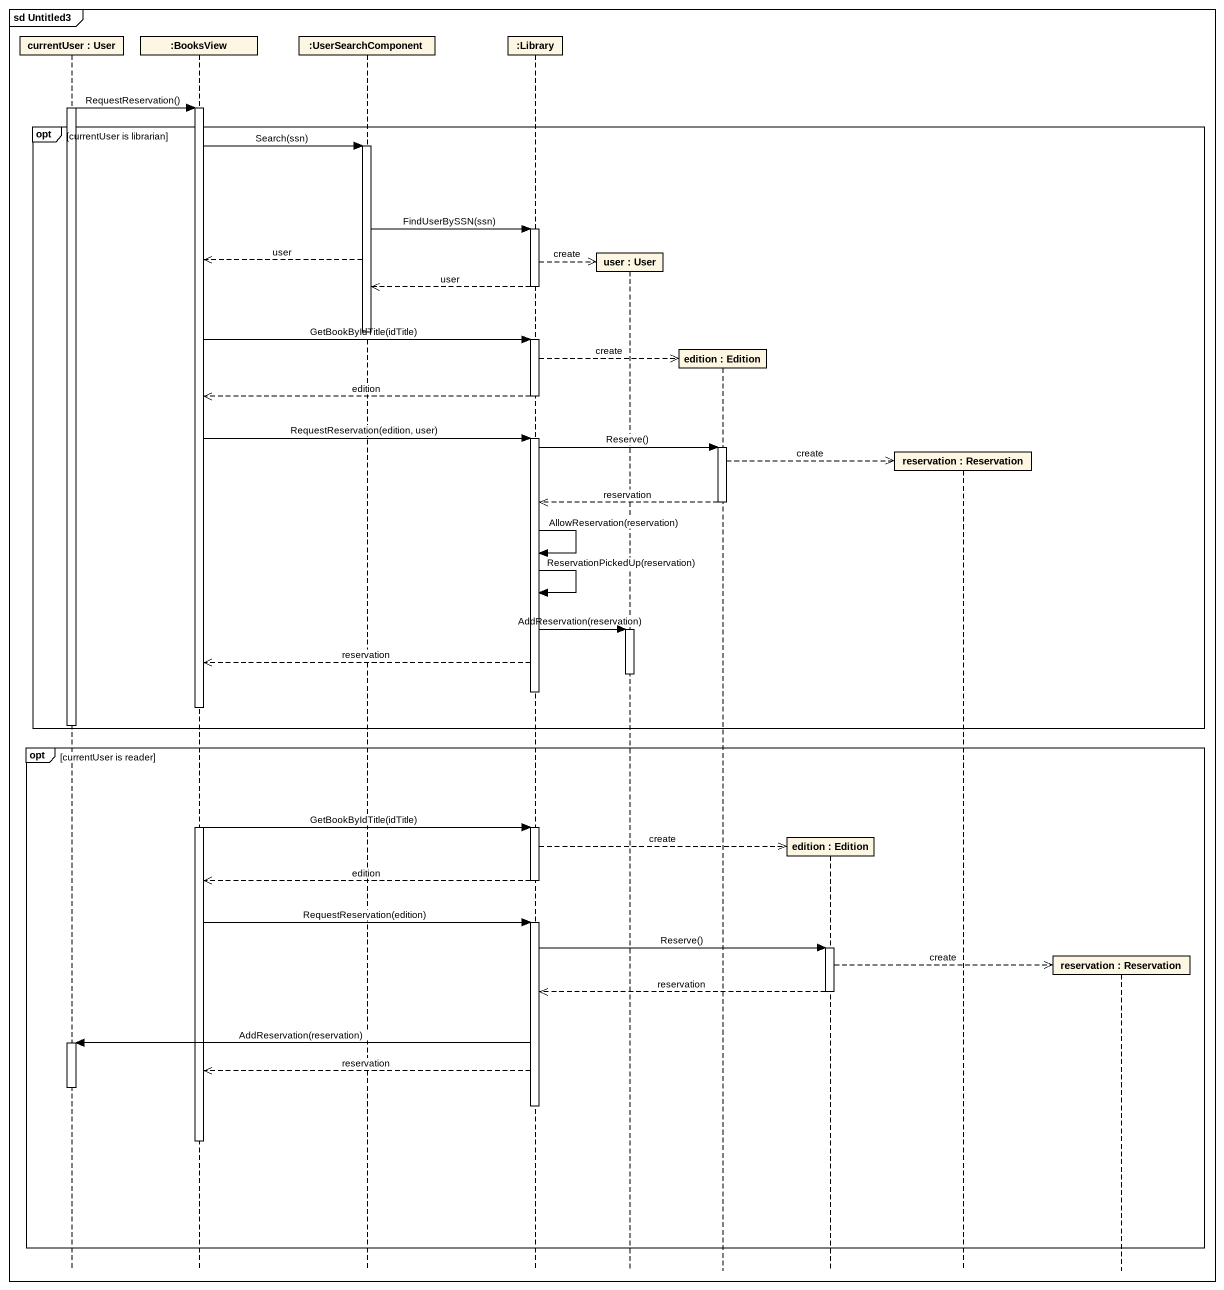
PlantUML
@startuml
mainframe sd Untitled3
hide footbox
participant "currentUser : User" as currentUser
participant ":BooksView" as BooksView
participant ":UserSearchComponent" as UserSearchComponent
participant ":Library" as Library
participant "user : User" as user
participant "edition : Edition" as edition
participant "edition : Edition" as edition_2
participant "reservation : Reservation" as reservation
participant "reservation : Reservation" as reservation_2

activate currentUser
currentUser -> BooksView : RequestReservation()
activate BooksView
opt currentUser is librarian
  BooksView -> UserSearchComponent : Search(ssn)
  activate UserSearchComponent
  UserSearchComponent -> Library : FindUserBySSN(ssn)
  activate Library
  UserSearchComponent -->> BooksView : user
  Library -->> user ** : create
  Library -->> UserSearchComponent : user
  deactivate Library
  deactivate UserSearchComponent
  BooksView -> Library : GetBookByIdTitle(idTitle)
  activate Library
  Library -->> edition ** : create
  Library -->> BooksView : edition
  deactivate Library
  BooksView -> Library : RequestReservation(edition, user)
  activate Library
  Library -> edition : Reserve()
  activate edition
  edition -->> reservation ** : create
  edition -->> Library : reservation
  deactivate edition
  Library -> Library : AllowReservation(reservation)
  Library -> Library : ReservationPickedUp(reservation)
  Library -> user : AddReservation(reservation)
  activate user
  Library -->> BooksView : reservation
  deactivate user
  deactivate Library
  deactivate currentUser
end
opt currentUser is reader
  BooksView -> Library : GetBookByIdTitle(idTitle)
  activate Library
  Library -->> edition_2 ** : create
  Library -->> BooksView : edition
  deactivate Library
  BooksView -> Library : RequestReservation(edition)
  activate Library
  Library -> edition_2 : Reserve()
  activate edition_2
  edition_2 -->> reservation_2 ** : create
  edition_2 -->> Library : reservation
  deactivate edition_2
  Library -> currentUser : AddReservation(reservation)
  activate currentUser
  Library -->> BooksView : reservation
  deactivate currentUser
  deactivate Library
  deactivate BooksView
end
@enduml
